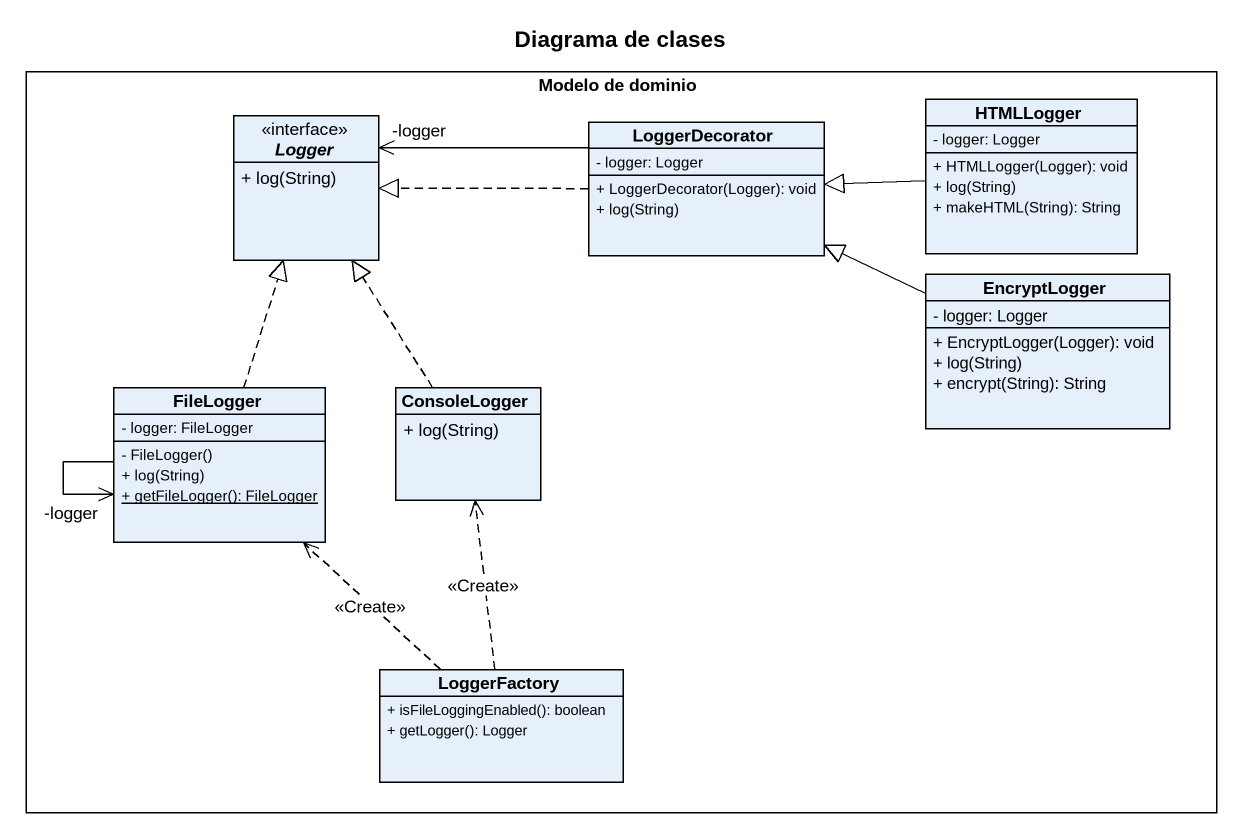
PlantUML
@startuml
title Diagrama de clases
hide circle
hide empty members
skinparam classAttributeIconSize 0
rectangle "Modelo de dominio" as Modelo_de_dominio {
  interface Logger {
    + log(String)
  }
  class LoggerDecorator {
    - logger: Logger
    + LoggerDecorator(Logger): void
    + log(String)
  }
  class HTMLLogger {
    - logger: Logger
    + HTMLLogger(Logger): void
    + log(String)
    + makeHTML(String): String
  }
  class EncryptLogger {
    - logger: Logger
    + EncryptLogger(Logger): void
    + log(String)
    + encrypt(String): String
  }
  class FileLogger {
    - logger: FileLogger
    - FileLogger()
    + log(String)
    {static} + getFileLogger(): FileLogger
  }
  class ConsoleLogger {
    + log(String)
  }
  class LoggerFactory {
    + isFileLoggingEnabled(): boolean
    + getLogger(): Logger
  }
}
LoggerDecorator .left.|> Logger
LoggerDecorator -left-> "-logger" Logger
HTMLLogger -left-|> LoggerDecorator
EncryptLogger -left-|> LoggerDecorator
FileLogger .up.|> Logger
FileLogger --> "-logger" FileLogger
ConsoleLogger .up.|> Logger
LoggerFactory .up.> FileLogger : <<Create>>
LoggerFactory .up.> ConsoleLogger : <<Create>>
@enduml
